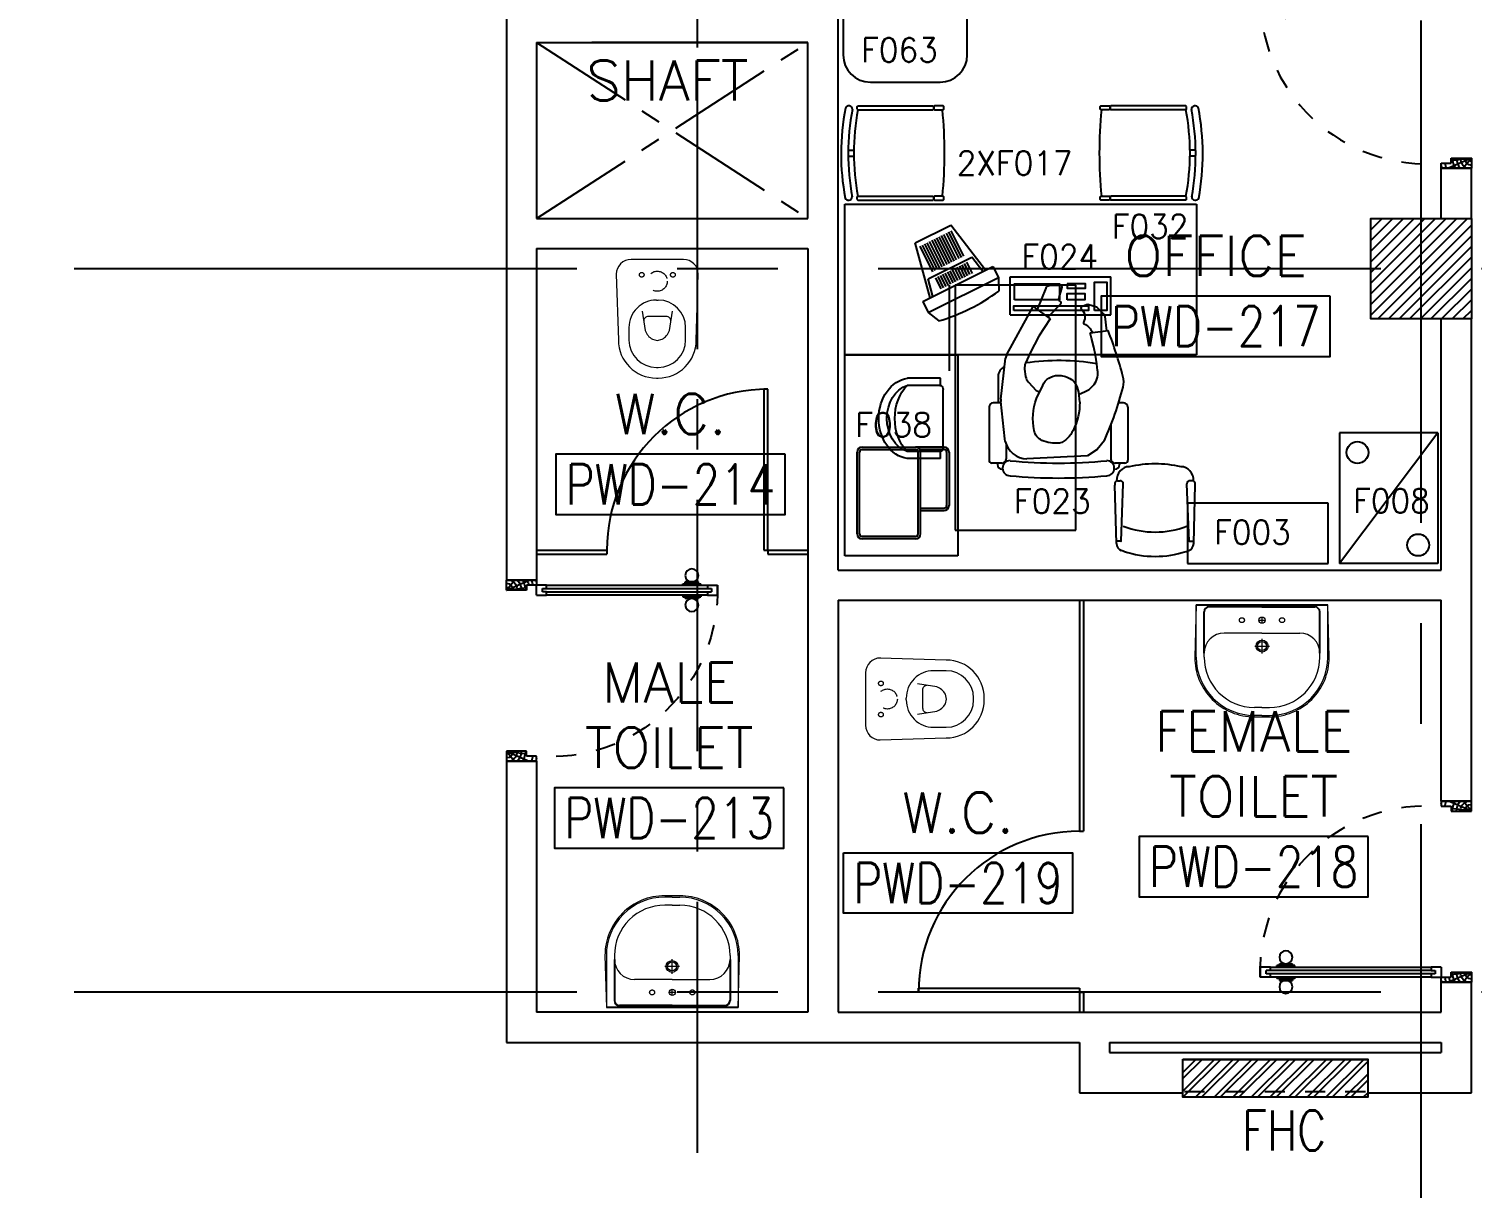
# Model space of a CAD drawing. Extents: x 88852.7 to 88945.7, y 39921.6 to 40001.1.
# Drawn here: x 88910.29 to 88917.46, y 39938.3 to 39944.07 of the extents above; entities that cross this region are included whole.
import ezdxf
from ezdxf.enums import TextEntityAlignment as Align

# ---------------------------------------------------------------- set-up
doc = ezdxf.new("R2010")
doc.units = 0
doc.header["$MEASUREMENT"] = 0
for name, pattern in [('CENTER', [2, 1.25, -0.25, 0.25, -0.25]), ('CENTER2', [1.125, 0.75, -0.125, 0.125, -0.125]), ('CENTERX2', [4, 2.5, -0.5, 0.5, -0.5]), ('DASHED', [0.75, 0.5, -0.25]), ('HIDDEN', [0.375, 0.25, -0.125]), ('HIDDEN2', [0.1875, 0.125, -0.0625])]:
    doc.linetypes.add(name, pattern=pattern)
doc.layers.get('0').update_dxf_attribs({"linetype": 'CONTINUOUS'})
for name, color, linetype in [('A-TEXT', 7, 'CONTINUOUS'), ('AXES', 11, 'CENTERX2'), ('AXES1', 11, 'CENTER'), ('COL', 2, 'CONTINUOUS'), ('DOOR', 7, 'CONTINUOUS'), ('FHC', 4, 'CONTINUOUS'), ('FIX', 3, 'CONTINUOUS'), ('FMCHAIR', 3, 'CONTINUOUS'), ('FMDESK', 4, 'CONTINUOUS'), ('HAT', 8, 'CONTINUOUS'), ('MEDICAL', 4, 'CONTINUOUS'), ('NON-MEDICAL', 4, 'CONTINUOUS'), ('PART', 5, 'CONTINUOUS'), ('RM-BOX', 4, 'CONTINUOUS'), ('RM-NAME', 2, 'CONTINUOUS'), ('RM-NO', 2, 'CONTINUOUS'), ('SHAFT', 4, 'CONTINUOUS'), ('WALL', 4, 'CONTINUOUS')]:
    doc.layers.add(name, color=color, linetype=linetype)
doc.styles.add('ROMANS', font='ROMANS.shx', dxfattribs={"width": 0.6})

# ---------------------------------------------------------------- blocks, each defined once
blk = doc.blocks.new('LAV-003')
at = {"layer": 'FIX', "linetype": 'Continuous', "lineweight": 20}
for p, q in [((-327.5, -285), (-327.5, -25)), ((327.5, -285), (327.5, -25)), ((0, -165), (-187.5, -165)), ((0, -165), (187.5, -165)), ((-287.5, -285), (-287.5, -265)), ((287.5, -285), (287.5, -265)), ((0, -535), (-37.5, -535)), ((0, -535), (37.5, -535)), ((0, -575), (-37.5, -575)), ((0, -575), (37.5, -575))]:
    blk.add_line(p, q, dxfattribs=at)
at = {"layer": 'FIX', "linetype": 'ByBlock'}
blk.add_line((-327.5, -25), (327.5, -25), dxfattribs=at)
at = {"layer": 'FIX', "linetype": 'ByBlock', "ltscale": 0.3}
for p, q in [((-287.5, -265), (-287.5, -60)), ((0, -35), (-262.5, -35)), ((0, -35), (262.5, -35)), ((287.5, -265), (287.5, -60))]:
    blk.add_line(p, q, dxfattribs=at)
at = {"layer": 'FIX', "lineweight": 20}
for p, q in [((-15.6, -100.9), (15.5, -100.9)), ((0, -85.4), (0, -116.5))]:
    blk.add_line(p, q, dxfattribs=at)
at = {"layer": 'FIX', "linetype": 'DASHED', "lineweight": 20, "ltscale": 0.04}
for p, q in [((0, -193.9), (0, -266.1)), ((-35.7, -230.5), (36.6, -230.5))]:
    blk.add_line(p, q, dxfattribs=at)
at = {"layer": 'FIX', "linetype": 'Continuous', "lineweight": 20}
blk.add_lwpolyline([(294.8, -25), (0, -25), (-327.5, -25), (-334.5, -285, 0.414214), (-37.5, -582), (0, -582), (37.5, -582, 0.414214), (334.5, -285), (327.5, -25), (0, -25)], format="xyb", dxfattribs=at)
at = {"layer": 'FIX', "linetype": 'HIDDEN', "lineweight": 20, "ltscale": 0.05}
for centre in [(-100, -100.9), (100, -100.9)]:
    blk.add_circle(centre, 12.4, dxfattribs=at)
at = {"layer": 'FIX', "lineweight": 20}
for centre, radius in [((0, -100.9), 15.5), ((0.5, -230), 29.5), ((0.5, -230), 22.5)]:
    blk.add_circle(centre, radius, dxfattribs=at)
at = {"layer": 'FIX', "linetype": 'ByBlock', "ltscale": 0.3}
for centre, start, end in [((-262.5, -60), 90, 180), ((262.5, -60), 0, 90)]:
    blk.add_arc(centre, 25, start, end, dxfattribs=at)
at = {"layer": 'FIX', "linetype": 'Continuous', "lineweight": 20}
for centre, radius, start, end in [((-187.5, -265), 100, 90, 180), ((187.5, -265), 100, 0, 90), ((-37.5, -285), 290, 180, 270), ((-37.5, -285), 250, 180, 270), ((37.5, -285), 250, 270, 0), ((37.5, -285), 290, 270, 0)]:
    blk.add_arc(centre, radius, start, end, dxfattribs=at)
blk = doc.blocks.new('WC1')
at = {"layer": 'FIX', "lineweight": 20}
for p, q in [((-210, 203.8), (-538, 193.8)), ((-475, 140.8), (-538, 140.8)), ((-394.8, 75.7), (-490.4, 60.1)), ((-137, 0), (-137, 130.8)), ((-727, 4.8), (-727, -4.8)), ((-674, 4.8), (-674, -4.8)), ((-533.7, 24.2), (-539.5, 0)), ((-539.5, 0), (-533.7, -24.2)), ((-339, 4.8), (-339, -4.8)), ((-137, -130.8), (-137, 0)), ((-490.4, -60.1), (-394.8, -75.7)), ((-538, -140.8), (-475, -140.8)), ((-538, -193.8), (-210, -203.8)), ((-213.2, -203.8), (-210, -203.8))]:
    blk.add_line(p, q, dxfattribs=at)
at = {"layer": 'FIX', "linetype": 'Continuous', "lineweight": 20}
blk.add_line((-420.1, -47.3), (-420.4, 44.6), dxfattribs=at)
at = {"layer": 'FIX', "linetype": 'HIDDEN', "lineweight": 20, "ltscale": 0.05}
for centre in [(-213.2, 77.5), (-213.2, -77.5)]:
    blk.add_circle(centre, 11.6, dxfattribs=at)
at = {"layer": 'FIX', "linetype": 'HIDDEN2', "lineweight": 20, "ltscale": 0.3}
blk.add_circle((-245, 0), 49.8, dxfattribs=at)
at = {"layer": 'FIX', "lineweight": 20}
for centre, radius, start, end in [((-538, 4.8), 189, 90, 180), ((-210, 130.8), 73, 360, 90), ((-538, 4.8), 136, 90, 180), ((-475, 4.8), 136, 360, 90), ((-473, -6.9), 68.2, 128.92417, 152.84682), ((-464.4, -17.6), 82, 108.49595, 128.92417), ((-538, -4.8), 189, 180, 270), ((-538, -4.8), 136, 180, 270), ((-473, 6.9), 68.2, 207.15318, 231.07583), ((-464.4, 17.6), 82, 231.07583, 251.50405), ((-475, -4.8), 136, 270, 0), ((-210, -130.8), 73, 270, 0)]:
    blk.add_arc(centre, radius, start, end, dxfattribs=at)
at = {"layer": 'FIX', "linetype": 'Continuous', "lineweight": 20}
for centre, start, end in [((-442.7, 45.5), 357.66621, 91.61215), ((-442.4, -45.6), 268.38785, 2.33379)]:
    blk.add_arc(centre, 22.3, start, end, dxfattribs=at)
blk = doc.blocks.new('RM1')
at = {"layer": 'RM-BOX'}
blk.add_lwpolyline([(569.9, -200), (-569.9, -200), (-569.9, -500), (569.9, -500)], close=True, dxfattribs=at)
at = {"layer": 'RM-NAME', "style": 'ROMANS'}
for tag, p in [('ROOMNAME1', (0, 323.8)), ('ROOMNAME2', (0, 0))]:
    blk.add_attdef(tag, text='', height=200, dxfattribs=at).set_placement(p, align=Align.MIDDLE)
at = {"layer": 'RM-NO', "style": 'ROMANS', "width": 0.8}
blk.add_attdef('ROOMNO', text='', height=200, dxfattribs=at).set_placement((0, -350), align=Align.MIDDLE)
blk = doc.blocks.new('*X562')
at = {"color": 0}
for p, q in [((235128.6, 132668.8), (235609.5, 133149.7)), ((235128.6, 132721.8), (235556.5, 133149.7)), ((235128.6, 132774.8), (235503.4, 133149.7)), ((235128.6, 132827.9), (235450.4, 133149.7)), ((235128.6, 132880.9), (235397.4, 133149.7)), ((235128.6, 132933.9), (235344.3, 133149.7)), ((235128.6, 132987), (235291.3, 133149.7)), ((235128.6, 133040), (235238.3, 133149.7)), ((235128.6, 133093), (235185.2, 133149.7)), ((235162.5, 132649.7), (235628.6, 133115.8)), ((235215.6, 132649.7), (235628.6, 133062.7)), ((235268.6, 132649.7), (235628.6, 133009.7)), ((235321.6, 132649.7), (235628.6, 132956.7)), ((235374.7, 132649.7), (235628.6, 132903.6)), ((235427.7, 132649.7), (235628.6, 132850.6)), ((235480.7, 132649.7), (235628.6, 132797.6)), ((235533.8, 132649.7), (235628.6, 132744.5)), ((235586.8, 132649.7), (235628.6, 132691.5))]:
    blk.add_line(p, q, dxfattribs=at)
blk = doc.blocks.new('COL50')
at = {"layer": 'COL'}
blk.add_lwpolyline([(-250, 250), (-250, -250), (250, -250), (250, 250)], close=True, dxfattribs=at)
blk = doc.blocks.new('CHR2')
for p, q in [((-0.861, 0.48), (-0.229, 0.5)), ((-0.836, 0.425), (-0.836, 0.475)), ((-0.183, 0.469), (-0.183, 0.436)), ((-0.947, 0.386), (-0.937, 0.42)), ((-0.834, 0.423), (-0.215, 0.396)), ((-0.947, -0.386), (-0.937, -0.42)), ((-0.836, -0.425), (-0.836, -0.481)), ((-0.834, -0.423), (-0.215, -0.396)), ((-0.183, -0.469), (-0.183, -0.436)), ((-0.861, -0.48), (-0.223, -0.499))]:
    blk.add_line(p, q)
for centre, radius, start, end in [((-0.857, 0.397), 0.0833, 92.5404, 163.5801), ((-0.219, 0.466), 0.0359, 3.8781, 106.7041), ((-0.184, 0.325), 0.154, 359.6456, 90.3755), ((0.442, 0), 1.442, 164.4748, 195.5252), ((-0.834, 0.425), 0.00208, 180, 267.4596), ((0.516, 0), 1.253, 161.5812, 198.4188), ((-0.214, 0.428), 0.0319, 268.1708, 14.5154), ((-1.747, 0), 1.747, 349.2995, 10.7005), ((-0.857, -0.397), 0.0833, 196.4199, 267.4596), ((-0.834, -0.425), 0.00208, 92.5404, 180), ((-0.214, -0.428), 0.0319, 345.4846, 91.8292), ((-0.184, -0.325), 0.154, 269.6202, 0.3544), ((-0.215, -0.468), 0.0316, 255.3205, 359.2331)]:
    blk.add_arc(centre, radius, start, end)
blk = doc.blocks.new('DOOR90')
at = {"layer": 'DOOR', "linetype": 'ByBlock'}
for p, q in [((0, 0), (-150, 0)), ((-200, -25), (-1000, -25)), ((-200, -42), (-1000, -42)), ((-200, -58), (-1000, -58)), ((-1000, -75), (-200, -75))]:
    blk.add_line(p, q, dxfattribs=at)
at = {"layer": 'DOOR', "color": 0, "linetype": 'ByBlock'}
for p, q in [((-150, 0), (-150, -25)), ((-150, 0), (0, 0)), ((0, -50), (0, 0)), ((-1050, -25), (-1050, -75)), ((-1050, -75), (-1050, -25)), ((-1000, -25), (-1050, -25)), ((-1020, -42), (-1020, -58)), ((-1000, -42), (-1020, -42)), ((-1000, -58), (-1020, -58)), ((-1000, -25), (-1000, -42)), ((-1000, -58), (-1000, -75)), ((-967.6, -25), (-967.6, -17.8)), ((-877.6, -17.8), (-967.6, -17.8)), ((-955, -17.8), (-955, -8.8)), ((-955, -8.8), (-890.2, -8.8)), ((-955, -17.8), (-890.2, -17.8)), ((-890.2, -17.8), (-890.2, -8.8)), ((-877.6, -25), (-877.6, -17.8)), ((-200, -42), (-200, -25)), ((-200, -25), (-150, -25)), ((-180, -42), (-200, -42)), ((-200, -75), (-200, -58)), ((-200, -58), (-180, -58)), ((-180, -58), (-180, -42)), ((-150, -75), (-150, -25)), ((-150, -25), (-100, -25)), ((-100, -25), (-100, -50)), ((-100, -50), (0, -50)), ((-1000, -75), (-1050, -75)), ((-967.6, -75), (-967.6, -82.2)), ((-877.6, -82.2), (-967.6, -82.2)), ((-955, -82.2), (-955, -91.2)), ((-955, -82.2), (-890.2, -82.2)), ((-955, -91.2), (-890.2, -91.2)), ((-890.2, -82.2), (-890.2, -91.2)), ((-877.6, -75), (-877.6, -82.2)), ((-150, -75), (-200, -75)), ((-100, -850), (0, -850)), ((-100, -875), (-100, -850)), ((0, -850), (0, -900)), ((-150, -900), (-150, -875)), ((-150, -875), (-100, -875)), ((0, -900), (-150, -900)), ((-150, -900), (0, -900))]:
    blk.add_line(p, q, dxfattribs=at)
at = {"layer": 'DOOR', "color": 9, "linetype": 'ByBlock'}
for p, q in [((0, -50), (-113.7, 0)), ((0, -50), (-40.1, 0)), ((0, -50), (-100, -36.6)), ((0, -850), (-113.7, -900)), ((0, -850), (-100, -863.4)), ((0, -850), (-40.1, -900))]:
    blk.add_line(p, q, dxfattribs=at)
at = {"layer": 'DOOR', "color": 0, "linetype": 'ByBlock'}
for centre in [(-922.6, 23.5), (-922.6, -123.5)]:
    blk.add_circle(centre, 32.4, dxfattribs=at)
at = {"layer": 'DOOR', "color": 9, "linetype": 'ByBlock'}
for centre, radius, start, end in [((0, -50), 74.4, 137.77643, 180), ((0, -50), 54.4, 113.20738, 180), ((0, -50), 154.4, 161.10529, 166.28577), ((0, -50), 134.4, 158.15985, 169.28002), ((0, -50), 114.4, 154.08384, 167.37743), ((0, -50), 94.4, 148.01819, 180), ((0, -50), 34.4, 90, 180), ((0, -50), 14.4, 90, 180), ((0, -850), 94.4, 180, 211.98181), ((0, -850), 74.4, 180, 222.22357), ((0, -850), 54.4, 180, 246.79262), ((0, -850), 34.4, 180, 270), ((0, -850), 14.4, 180, 270), ((0, -850), 154.4, 193.71423, 198.89471), ((0, -850), 134.4, 190.71998, 201.84015)]:
    blk.add_arc(centre, radius, start, end, dxfattribs=at)
at = {"layer": 'DOOR', "linetype": 'HIDDEN', "ltscale": 0.5}
blk.add_arc((-222.2, -50), 828.2, 178.27012, 275.00304, dxfattribs=at)
blk = doc.blocks.new('CHR3')
for p, q in [((-0.039, 0.5), (-0.558, 0.5)), ((-0.05, 0.412), (-0.558, 0.412)), ((-0.039, 0.5), (-0.039, 0.412)), ((0, 0.362), (0, -0.362)), ((-0.05, -0.412), (-0.558, -0.412)), ((-0.039, -0.5), (-0.553, -0.5)), ((-0.039, -0.411), (-0.039, -0.5))]:
    blk.add_line(p, q)
for centre, radius, start, end in [((-0.497, 0), 0.503, 97.0495, 263.5769), ((-0.446, 0), 0.427, 105.249, 254.751), ((-0.212, 0), 0.538, 130.0756, 229.9244), ((-0.05, 0.362), 0.05, 0, 90), ((-0.05, -0.362), 0.05, 270, 0)]:
    blk.add_arc(centre, radius, start, end)
blk = doc.blocks.new('DESK-O')
for p, q in [((0, 0), (1, 0)), ((0, -1), (0, 0)), ((1, 0), (1, -1)), ((1, -1), (0, -1)), ((1, -1.05), (0.65, -1.05))]:
    blk.add_line(p, q)

msp = doc.modelspace()

# ---------------------------------------------------------------- hatches: boundary and pattern name
at = {"layer": 'FHC', "linetype": 'ByBlock', "ltscale": 0.3}
h = msp.add_hatch(dxfattribs=at)
h.set_pattern_fill('ANSI32', color=11, scale=0.175, style=0)
h.set_pattern_definition([(45, (88683.829076, 39907.705885), (-0.046403883, 0.046403883), []), (45, (88683.86001, 39907.705885), (-0.046403883, 0.046403883), [])])
h.paths.add_polyline_path([(88916.9453, 39938.7569), (88916.9453, 39938.9469), (88916.0253, 39938.9469), (88916.0253, 39938.7569)])
h.paths.add_polyline_path([(88915.8126, 39938.3358), (88915.8126, 39938.7566), (88916.0751, 39938.7566), (88916.0751, 39938.3358)], flags=9)

# ---------------------------------------------------------------- linework, layer by layer
at = {"layer": 'AXES'}
for p, q in [((88917.2103, 39921.6153), (88917.2103, 40000.4279)), ((88945.0103, 39942.8796), (88876.9703, 39942.8796)), ((88945.0103, 39939.2796), (88876.9703, 39939.2796))]:
    msp.add_line(p, q, dxfattribs=at)
at = {"layer": 'AXES1'}
msp.add_line((88913.6103, 39928.4796), (88913.6103, 39987.2996), dxfattribs=at)
msp.add_line((88913.6103, 39928.4796), (88913.6103, 39987.2996), dxfattribs=at)
at = {"layer": 'FHC', "linetype": 'ByBlock', "ltscale": 0.3}
msp.add_lwpolyline([(88916.0253, 39938.9469), (88916.9453, 39938.9469), (88916.9453, 39938.7569), (88916.0253, 39938.7569)], close=True, dxfattribs=at)
at = {"layer": 'MEDICAL'}
for p, q in [((88914.6937, 39943.0087), (88914.8708, 39943.0966)), ((88915.0433, 39942.8714), (88914.8708, 39943.0966)), ((88914.8712, 39943.0682), (88914.9341, 39942.9415)), ((88914.7689, 39942.7352), (88914.6937, 39943.0087)), ((88914.7281, 39942.9972), (88914.791, 39942.8705)), ((88914.74, 39943.0031), (88914.803, 39942.8764)), ((88914.752, 39943.009), (88914.8149, 39942.8823)), ((88914.7639, 39943.0149), (88914.8268, 39942.8882)), ((88914.7758, 39943.0209), (88914.8387, 39942.8941)), ((88914.7877, 39943.0268), (88914.8506, 39942.9001)), ((88914.7996, 39943.0327), (88914.8626, 39942.906)), ((88914.8116, 39943.0386), (88914.8745, 39942.9119)), ((88914.8235, 39943.0445), (88914.8864, 39942.9178)), ((88914.8354, 39943.0505), (88914.8983, 39942.9237)), ((88914.8473, 39943.0564), (88914.9102, 39942.9297)), ((88914.8592, 39943.0623), (88914.9222, 39942.9356)), ((88914.7162, 39942.9913), (88914.7791, 39942.8645)), ((88914.7581, 39942.8293), (88914.9748, 39942.9369)), ((88915.03, 39942.8648), (88914.9748, 39942.9369)), ((88914.7315, 39942.7166), (88915.0806, 39942.89)), ((88914.8419, 39942.8579), (88914.8693, 39942.8027)), ((88914.8538, 39942.8638), (88914.8812, 39942.8086)), ((88914.8657, 39942.8697), (88914.8931, 39942.8145)), ((88914.8776, 39942.8757), (88914.905, 39942.8204)), ((88914.8895, 39942.8816), (88914.917, 39942.8263)), ((88914.9015, 39942.8875), (88914.9289, 39942.8323)), ((88914.9134, 39942.8934), (88914.9408, 39942.8382)), ((88914.9253, 39942.8993), (88914.9527, 39942.8441)), ((88914.9372, 39942.9053), (88914.9646, 39942.85)), ((88914.9491, 39942.9112), (88914.9766, 39942.8559)), ((88915.0806, 39942.89), (88915.1079, 39942.8351)), ((88914.7821, 39942.7417), (88914.7581, 39942.8293)), ((88914.7587, 39942.6617), (88915.1079, 39942.8351)), ((88914.7942, 39942.8342), (88914.8216, 39942.779)), ((88914.8061, 39942.8401), (88914.8335, 39942.7849)), ((88914.818, 39942.8461), (88914.8454, 39942.7908)), ((88914.8299, 39942.852), (88914.8574, 39942.7967)), ((88915.1079, 39942.8351), (88915.1102, 39942.7678)), ((88915.1662, 39942.8386), (88915.6674, 39942.8386)), ((88915.1662, 39942.6493), (88915.1662, 39942.8386)), ((88915.6674, 39942.6493), (88915.6674, 39942.8386)), ((88914.7315, 39942.7166), (88914.7587, 39942.6617)), ((88914.7587, 39942.6617), (88914.811, 39942.6193)), ((88915.1662, 39942.6493), (88915.6674, 39942.6493))]:
    msp.add_line(p, q, dxfattribs=at)
for points in [[(88915.188, 39942.7251), (88915.188, 39942.8047), (88915.4119, 39942.8047), (88915.4119, 39942.7251)], [(88915.4498, 39942.8047), (88915.4498, 39942.782), (88915.5409, 39942.782), (88915.5409, 39942.8047)], [(88915.5864, 39942.672), (88915.5864, 39942.8123), (88915.6472, 39942.8123), (88915.6472, 39942.672)], [(88915.4498, 39942.7251), (88915.4498, 39942.7554), (88915.5371, 39942.7554), (88915.5371, 39942.7251)], [(88915.1842, 39942.672), (88915.1842, 39942.6948), (88915.5561, 39942.6948), (88915.5561, 39942.672)]]:
    msp.add_lwpolyline(points, close=True, dxfattribs=at)
msp.add_arc((88914.5349, 39943.5509), 0.9716, 286.50817, 306.30342, dxfattribs=at)
at = {"layer": 'NON-MEDICAL'}
for p, q in [((88914.3355, 39944.2894), (88914.3355, 39943.9429)), ((88914.9527, 39943.9429), (88914.9527, 39944.2894)), ((88914.4709, 39943.8076), (88914.8173, 39943.8076)), ((88914.4058, 39943.6869), (88914.4091, 39943.6901)), ((88914.4058, 39943.6734), (88914.4058, 39943.6869)), ((88914.4058, 39943.6734), (88914.4091, 39943.6701)), ((88914.4091, 39943.6901), (88914.7826, 39943.6901)), ((88914.4091, 39943.6701), (88914.7826, 39943.6701)), ((88914.7826, 39943.6901), (88914.7858, 39943.6869)), ((88914.7858, 39943.6734), (88914.7826, 39943.6701)), ((88914.7858, 39943.6734), (88914.7858, 39943.6869)), ((88915.6669, 39943.6901), (88915.6637, 39943.6869)), ((88915.6637, 39943.6734), (88915.6637, 39943.6869)), ((88915.6637, 39943.6734), (88915.6669, 39943.6701)), ((88916.0404, 39943.6901), (88915.6669, 39943.6901)), ((88916.0404, 39943.6701), (88915.6669, 39943.6701)), ((88916.0437, 39943.6869), (88916.0404, 39943.6901)), ((88916.0437, 39943.6734), (88916.0404, 39943.6701)), ((88916.0437, 39943.6734), (88916.0437, 39943.6869)), ((88914.3606, 39943.4699), (88914.3887, 39943.47)), ((88914.3606, 39943.4394), (88914.3887, 39943.4395)), ((88916.0889, 39943.4699), (88916.0608, 39943.47)), ((88916.0889, 39943.4394), (88916.0608, 39943.4395)), ((88914.4058, 39943.2369), (88914.4091, 39943.2401)), ((88914.4058, 39943.2234), (88914.4058, 39943.2369)), ((88914.4058, 39943.2234), (88914.4091, 39943.2201)), ((88914.4091, 39943.2401), (88914.7826, 39943.2401)), ((88914.4091, 39943.2201), (88914.7826, 39943.2201)), ((88914.7826, 39943.2401), (88914.7858, 39943.2369)), ((88914.7858, 39943.2234), (88914.7826, 39943.2201)), ((88914.7858, 39943.2234), (88914.7858, 39943.2369)), ((88915.6669, 39943.2401), (88915.6637, 39943.2369)), ((88915.6637, 39943.2234), (88915.6637, 39943.2369)), ((88915.6637, 39943.2234), (88915.6669, 39943.2201)), ((88916.0404, 39943.2401), (88915.6669, 39943.2401)), ((88916.0404, 39943.2201), (88915.6669, 39943.2201)), ((88916.0437, 39943.2369), (88916.0404, 39943.2401)), ((88916.0437, 39943.2234), (88916.0404, 39943.2201)), ((88916.0437, 39943.2234), (88916.0437, 39943.2369)), ((88914.3434, 39943.2005), (88916.0934, 39943.2005)), ((88914.3434, 39942.4505), (88914.3434, 39943.2005)), ((88914.3434, 39942.4505), (88914.3434, 39943.2005)), ((88916.0934, 39943.2005), (88916.0934, 39942.4505)), ((88915.15, 39942.4532), (88915.2809, 39942.6908)), ((88915.2809, 39942.6908), (88915.3652, 39942.6294)), ((88915.3652, 39942.6294), (88915.3084, 39942.5443)), ((88915.5645, 39942.5597), (88915.6539, 39942.5716)), ((88915.3084, 39942.5443), (88915.2661, 39942.4616)), ((88915.5714, 39942.5334), (88915.5645, 39942.5597)), ((88915.5828, 39942.4889), (88915.5714, 39942.5334)), ((88916.0934, 39942.4505), (88914.3434, 39942.4505)), ((88914.3434, 39942.4505), (88914.9059, 39942.4505)), ((88914.3434, 39941.4505), (88914.3434, 39942.4505)), ((88914.9059, 39942.4505), (88914.9059, 39941.4505)), ((88915.1204, 39942.2306), (88915.1438, 39942.4336)), ((88915.2661, 39942.4616), (88915.2425, 39942.4096)), ((88915.5905, 39942.4498), (88915.5828, 39942.4889)), ((88915.5973, 39942.4061), (88915.5905, 39942.4498)), ((88915.2382, 39942.3804), (88915.2433, 39942.3432)), ((88915.6012, 39942.3723), (88915.5973, 39942.4061)), ((88915.6015, 39942.3699), (88915.6012, 39942.3723)), ((88915.1057, 39942.3425), (88915.1057, 39942.2122)), ((88915.2569, 39942.3144), (88915.295, 39942.273)), ((88915.5386, 39942.2684), (88915.5593, 39942.2791)), ((88915.5593, 39942.2791), (88915.5762, 39942.2952)), ((88915.121, 39942.2122), (88915.0824, 39942.2122)), ((88915.1395, 39942.0323), (88915.1203, 39942.219)), ((88915.295, 39942.273), (88915.3127, 39942.2672)), ((88915.5067, 39942.254), (88915.5386, 39942.2684)), ((88915.7306, 39942.2122), (88915.7056, 39942.2122)), ((88915.0612, 39942.1909), (88915.0612, 39941.9268)), ((88915.7518, 39942.1909), (88915.7518, 39941.9268)), ((88915.6668, 39942.1011), (88915.6668, 39941.9335)), ((88917.2935, 39942.0628), (88916.8035, 39941.4128)), ((88917.2935, 39942.0628), (88916.8035, 39942.0628)), ((88916.8035, 39942.0628), (88916.8035, 39941.4128)), ((88917.2935, 39942.0628), (88917.2935, 39941.4128)), ((88914.4297, 39941.9921), (88914.6959, 39941.9921)), ((88914.4297, 39941.9921), (88914.6959, 39941.9921)), ((88914.8372, 39941.9921), (88914.6959, 39941.9921)), ((88914.8372, 39941.9921), (88914.6959, 39941.9921)), ((88915.141, 39942.0203), (88915.1395, 39942.0323)), ((88915.1462, 39942.0051), (88915.1462, 39941.9335)), ((88915.6349, 39942.025), (88915.5988, 39941.9791)), ((88914.4047, 39941.5596), (88914.4047, 39941.9671)), ((88914.4047, 39941.5596), (88914.4047, 39941.9671)), ((88914.4172, 39941.5596), (88914.4172, 39941.9671)), ((88914.4172, 39941.5596), (88914.4172, 39941.9671)), ((88914.4297, 39941.9796), (88914.6959, 39941.9796)), ((88914.4297, 39941.9796), (88914.6959, 39941.9796)), ((88914.7084, 39941.5596), (88914.7084, 39941.9671)), ((88914.7084, 39941.5596), (88914.7084, 39941.9671)), ((88914.8372, 39941.9796), (88914.7176, 39941.9796)), ((88914.8372, 39941.9796), (88914.7176, 39941.9796)), ((88914.7209, 39941.5596), (88914.7209, 39941.9671)), ((88914.7209, 39941.5596), (88914.7209, 39941.9671)), ((88914.8497, 39941.9671), (88914.8497, 39941.7008)), ((88914.8497, 39941.9671), (88914.8497, 39941.7008)), ((88914.8622, 39941.9671), (88914.8622, 39941.7008)), ((88914.8622, 39941.9671), (88914.8622, 39941.7008)), ((88915.5512, 39941.9492), (88915.2492, 39941.9328)), ((88915.5988, 39941.9791), (88915.5512, 39941.9492)), ((88915.125, 39941.9123), (88915.0757, 39941.9123)), ((88915.1037, 39941.9123), (88915.1037, 39941.9045)), ((88915.1291, 39941.8827), (88915.1255, 39941.8827)), ((88915.6875, 39941.8827), (88915.6839, 39941.8827)), ((88915.7373, 39941.9123), (88915.6879, 39941.9123)), ((88915.7093, 39941.9123), (88915.7093, 39941.9045)), ((88916.748, 39941.7124), (88916.048, 39941.7124)), ((88916.048, 39941.7124), (88916.048, 39941.4124)), ((88916.748, 39941.4124), (88916.748, 39941.7124)), ((88914.7209, 39941.6883), (88914.8372, 39941.6883)), ((88914.7209, 39941.6883), (88914.8372, 39941.6883)), ((88914.7209, 39941.6758), (88914.8372, 39941.6758)), ((88914.7209, 39941.6758), (88914.8372, 39941.6758)), ((88914.6959, 39941.5471), (88914.4297, 39941.5471)), ((88914.6959, 39941.5471), (88914.4297, 39941.5471)), ((88914.6959, 39941.5346), (88914.4297, 39941.5346)), ((88914.6959, 39941.5346), (88914.4297, 39941.5346)), ((88914.9059, 39941.4505), (88914.3434, 39941.4505)), ((88916.048, 39941.4124), (88916.748, 39941.4124)), ((88917.2935, 39941.4128), (88916.8035, 39941.4128))]:
    msp.add_line(p, q, dxfattribs=at)
for points in [[(88914.7891, 39943.6701), (88914.8326, 39943.6701), (88914.8358, 39943.6734), (88914.8358, 39943.6869), (88914.8326, 39943.6901), (88914.7891, 39943.6901), (88914.7858, 39943.6869), (88914.7858, 39943.6734)], [(88915.6604, 39943.6701), (88915.6169, 39943.6701), (88915.6137, 39943.6734), (88915.6137, 39943.6869), (88915.6169, 39943.6901), (88915.6604, 39943.6901), (88915.6637, 39943.6869), (88915.6637, 39943.6734)], [(88914.7891, 39943.2201), (88914.8326, 39943.2201), (88914.8358, 39943.2234), (88914.8358, 39943.2369), (88914.8326, 39943.2401), (88914.7891, 39943.2401), (88914.7858, 39943.2369), (88914.7858, 39943.2234)], [(88915.6604, 39943.2201), (88915.6169, 39943.2201), (88915.6137, 39943.2234), (88915.6137, 39943.2369), (88915.6169, 39943.2401), (88915.6604, 39943.2401), (88915.6637, 39943.2369), (88915.6637, 39943.2234)]]:
    msp.add_lwpolyline(points, close=True, dxfattribs=at)
for points in [[(88915.3529, 39942.6388), (88915.4183, 39942.7054, 0.445833), (88915.4178, 39942.7145), (88915.416, 39942.7159, -0.30427), (88915.4097, 39942.7354), (88915.4248, 39942.7878, 0.509983), (88915.4187, 39942.7956), (88915.3604, 39942.7935, 0.292523), (88915.3441, 39942.7823), (88915.3, 39942.6772)], [(88915.6467, 39942.5708), (88915.6381, 39942.642, 0.166504), (88915.6336, 39942.6513), (88915.6017, 39942.6835, 0.116666), (88915.5955, 39942.6873), (88915.5576, 39942.7001, 0.181583), (88915.5464, 39942.6998), (88915.5207, 39942.6891, 0.566275), (88915.5193, 39942.6801, -0.372711), (88915.5308, 39942.6126, 0.458371), (88915.5333, 39942.605, -0.210622), (88915.575, 39942.5611)], [(88915.512, 39942.2161, -0.128062), (88915.4789, 39942.0751, -0.215717), (88915.4113, 39942.0107), (88915.3784, 39942.0115), (88915.3554, 39942.0153), (88915.3239, 39942.0253, -0.242433), (88915.2849, 39942.0744, -0.136513), (88915.2973, 39942.2332), (88915.3282, 39942.2991, -0.297129), (88915.4036, 39942.3483, -0.138986), (88915.4635, 39942.3327, -0.105167), (88915.4893, 39942.3098), (88915.5001, 39942.2891), (88915.5054, 39942.2645), (88915.5115, 39942.2162)]]:
    msp.add_lwpolyline(points, format="xyb", dxfattribs=at)
for centre in [(88916.8936, 39941.965), (88917.1957, 39941.5046)]:
    msp.add_circle(centre, 0.0545, dxfattribs=at)
for centre, radius, start, end in [((88914.4709, 39943.9429), 0.1353, 180, 270), ((88914.8173, 39943.9429), 0.1353, 270, 0), ((88915.5386, 39943.4504), 1.2133, 169.15201, 190.42289), ((88914.3636, 39943.672), 0.018, 359.44312, 157.64656), ((88915.5386, 39943.4504), 1.178, 169.17075, 190.4161), ((88915.5325, 39943.4551), 1.1438, 169.16569, 190.83431), ((88912.6483, 39943.4551), 2.1916, 354.36999, 5.63001), ((88917.8012, 39943.4551), 2.1916, 174.36999, 185.63001), ((88914.917, 39943.4551), 1.1438, 349.16569, 10.83431), ((88916.0859, 39943.672), 0.018, 22.35344, 180.55688), ((88914.9109, 39943.4504), 1.178, 349.5839, 10.82925), ((88914.9109, 39943.4504), 1.2133, 349.57711, 10.84799), ((88914.3619, 39943.2378), 0.018, 202.35344, 0.55688), ((88916.0876, 39943.2378), 0.018, 179.44312, 337.64656), ((88913.4678, 39941.741), 2.3386, 14.943, 20.80249), ((88915.1965, 39942.4275), 0.0531, 151.15891, 173.43344), ((88915.4065, 39941.286), 1.1363, 80.33141, 98.27601), ((88915.158, 39942.3425), 0.0523, 111.40875, 180), ((88915.2909, 39942.3876), 0.0531, 155.5623, 187.75503), ((88915.5176, 39942.3567), 0.085, 313.62382, 8.92866), ((88915.2959, 39942.3504), 0.0531, 187.75503, 222.61873), ((88914.1556, 39942.6909), 1.6223, 335.76561, 345.70768), ((88915.6247, 39942.3167), 0.1063, 345.70768, 14.943), ((88915.0824, 39942.1909), 0.0213, 90, 180), ((88915.1732, 39942.2245), 0.0531, 173.43344, 185.86997), ((88915.7306, 39942.1909), 0.0213, 0, 90), ((88914.4297, 39941.9671), 0.025, 90, 180), ((88914.4297, 39941.9671), 0.025, 90, 180), ((88914.6959, 39941.9671), 0.025, 0, 90), ((88914.6959, 39941.9671), 0.025, 0, 90), ((88914.8372, 39941.9671), 0.025, 0, 90), ((88914.8372, 39941.9671), 0.025, 0, 90), ((88915.2547, 39942.0502), 0.1176, 194.70655, 267.32506), ((88914.4297, 39941.9671), 0.0125, 90, 180), ((88914.4297, 39941.9671), 0.0125, 90, 180), ((88914.6959, 39941.9671), 0.0125, 0, 90), ((88914.6959, 39941.9671), 0.0125, 0, 90), ((88914.8372, 39941.9671), 0.0125, 0, 90), ((88914.8372, 39941.9671), 0.0125, 0, 90), ((88915.0757, 39941.9268), 0.0145, 180, 270), ((88915.125, 39941.9335), 0.0211, 270, 0), ((88915.1662, 39941.887), 0.0374, 90, 270), ((88915.4065, 39944.3215), 2.4092, 264.2765, 275.7235), ((88915.6468, 39941.887), 0.0374, 270, 90), ((88915.6879, 39941.9335), 0.0211, 180, 270), ((88915.7373, 39941.9268), 0.0145, 270, 0), ((88915.1255, 39941.9045), 0.0218, 180, 270), ((88915.4065, 39944.3212), 2.4833, 264.44787, 275.55213), ((88915.6875, 39941.9045), 0.0218, 270, 0), ((88914.8372, 39941.7008), 0.0125, 270, 0), ((88914.8372, 39941.7008), 0.0125, 270, 0), ((88914.8372, 39941.7008), 0.025, 270, 0), ((88914.8372, 39941.7008), 0.025, 270, 0), ((88914.4297, 39941.5596), 0.025, 180, 270), ((88914.4297, 39941.5596), 0.025, 180, 270), ((88914.4297, 39941.5596), 0.0125, 180, 270), ((88914.4297, 39941.5596), 0.0125, 180, 270), ((88914.6959, 39941.5596), 0.025, 270, 0), ((88914.6959, 39941.5596), 0.025, 270, 0), ((88914.6959, 39941.5596), 0.0125, 270, 0), ((88914.6959, 39941.5596), 0.0125, 270, 0)]:
    msp.add_arc(centre, radius, start, end, dxfattribs=at)
at = {"layer": 'PART', "linetype": 'ByBlock'}
for p, q in [((88913.9603, 39942.2796), (88913.9403, 39942.2796)), ((88913.9403, 39942.2796), (88913.9403, 39941.4796)), ((88913.9603, 39941.4796), (88913.9603, 39942.2796)), ((88912.8103, 39941.4796), (88913.1603, 39941.4796)), ((88912.8103, 39941.4596), (88913.1603, 39941.4596)), ((88913.1603, 39941.4796), (88913.1603, 39941.4596)), ((88913.9403, 39941.4796), (88913.9603, 39941.4796)), ((88913.9603, 39941.4796), (88913.9603, 39941.4596)), ((88913.9603, 39941.4796), (88914.1603, 39941.4796)), ((88913.9603, 39941.4596), (88914.1603, 39941.4596)), ((88915.5103, 39941.2296), (88915.5103, 39940.0804)), ((88915.5303, 39941.2296), (88915.5303, 39940.0804)), ((88915.5103, 39940.0804), (88915.5303, 39940.0804)), ((88914.7103, 39939.2804), (88914.7103, 39939.3004)), ((88914.7103, 39939.3004), (88915.5103, 39939.3004)), ((88915.5103, 39939.2804), (88914.7103, 39939.2804)), ((88915.5103, 39939.3004), (88915.5103, 39939.2804)), ((88915.5103, 39939.2804), (88915.5303, 39939.2804)), ((88915.5103, 39939.2804), (88915.5103, 39939.1796)), ((88915.5303, 39939.2804), (88915.5303, 39939.1796))]:
    msp.add_line(p, q, dxfattribs=at)
for centre in [(88913.9603, 39941.4796), (88915.5103, 39939.2804)]:
    msp.add_arc(centre, 0.8, 90, 180, dxfattribs=at)
at = {"layer": 'WALL'}
for p, q in [((88914.3103, 39941.3796), (88914.3103, 39944.3796)), ((88912.6603, 39944.3046), (88912.6603, 39941.3296)), ((88912.8103, 39944.0046), (88914.1603, 39944.0046)), ((88912.8103, 39944.0046), (88912.8103, 39943.1296)), ((88914.1603, 39944.0046), (88913.0853, 39944.0046)), ((88914.1603, 39943.1296), (88914.1603, 39944.0046)), ((88917.3103, 39943.1296), (88917.3103, 39943.3796)), ((88917.3103, 39943.3796), (88917.4603, 39943.3796)), ((88917.4603, 39943.1296), (88917.4603, 39943.3796)), ((88912.8103, 39943.1296), (88914.1603, 39943.1296)), ((88912.8103, 39942.9796), (88914.1603, 39942.9796)), ((88912.8103, 39942.9796), (88912.8103, 39941.3296)), ((88914.1603, 39942.9796), (88914.1603, 39939.1796)), ((88917.3103, 39941.3796), (88917.3103, 39942.6296)), ((88917.4603, 39940.2296), (88917.4603, 39942.6296)), ((88914.3103, 39941.3796), (88917.3103, 39941.3796)), ((88912.8103, 39941.3296), (88912.6603, 39941.3296)), ((88914.3103, 39941.2296), (88914.3103, 39939.1796)), ((88914.3103, 39941.2296), (88917.3103, 39941.2296)), ((88917.3103, 39940.2296), (88917.3103, 39941.2296)), ((88912.8103, 39940.4296), (88912.6603, 39940.4296)), ((88912.6603, 39940.4296), (88912.6603, 39939.0296)), ((88912.8103, 39940.4296), (88912.8103, 39939.1796)), ((88917.3103, 39940.2296), (88917.4603, 39940.2296)), ((88917.3103, 39939.1796), (88917.3103, 39939.3296)), ((88917.3103, 39939.3296), (88917.4603, 39939.3296)), ((88917.4603, 39938.7796), (88917.4603, 39939.3296)), ((88914.1603, 39939.1796), (88912.8103, 39939.1796)), ((88914.3103, 39939.1796), (88917.3103, 39939.1796)), ((88912.6603, 39939.0296), (88915.5103, 39939.0296)), ((88915.5103, 39939.0296), (88915.5103, 39938.7796)), ((88915.6603, 39939.0296), (88915.6603, 39938.9796)), ((88915.6603, 39939.0296), (88917.3103, 39939.0296)), ((88915.6603, 39938.9796), (88917.3103, 39938.9796)), ((88917.3103, 39939.0296), (88917.3103, 39938.9796)), ((88916.0254, 39938.7796), (88916.0253, 39938.9446)), ((88916.0253, 39938.9446), (88916.9453, 39938.9446)), ((88916.9453, 39938.9446), (88916.9453, 39938.7796)), ((88915.5103, 39938.7796), (88916.0254, 39938.7796)), ((88916.9453, 39938.7796), (88917.4603, 39938.7796))]:
    msp.add_line(p, q, dxfattribs=at)
at = {"layer": 'WALL', "color": 97, "linetype": 'CENTER2', "ltscale": 0.7}
for p, q in [((88912.8103, 39943.1296), (88914.1603, 39944.0046)), ((88912.8103, 39944.0046), (88914.1603, 39943.1296))]:
    msp.add_line(p, q, dxfattribs=at)
at = {"layer": 'WALL', "color": 250, "linetype": 'HIDDEN', "ltscale": 0.25}
msp.add_line((88916.0332, 39938.7862), (88916.9395, 39938.7862), dxfattribs=at)
at = {"layer": 'WALL', "linetype": 'ByBlock', "ltscale": 0.3}
msp.add_lwpolyline([(88916.9603, 39943.1296), (88917.4603, 39943.1296), (88917.4603, 39942.6296), (88916.9603, 39942.6296)], close=True, dxfattribs=at)

# ---------------------------------------------------------------- block references
at = {"layer": 'COL', "xscale": -0.001000000003841706, "yscale": 0.000999999996565748, "zscale": 0.001}
msp.add_blockref('COL50', (88917.2103, 39942.8796), dxfattribs=at)
at = {"layer": 'DOOR', "color": 0, "linetype": 'ByBlock', "yscale": 0.000999999996565748, "zscale": 0.001}
for p, xscale in [((88917.4603, 39944.2796), 0.001000000003841706), ((88912.6603, 39941.3296), -0.001000000003841706)]:
    msp.add_blockref('DOOR90', p, dxfattribs=dict(at, xscale=xscale))
at = {"layer": 'DOOR', "color": 0, "linetype": 'ByBlock', "xscale": -0.001000000003841706, "yscale": 0.000999999996565748, "zscale": 0.001, "rotation": 180}
msp.add_blockref('DOOR90', (88917.4603, 39939.3296), dxfattribs=at)
at = {"layer": 'FIX', "yscale": 0.000999999996565748, "zscale": 0.001}
for p, xscale, rotation in [((88913.4111, 39943.0623), 0.000999999996565748, 90), ((88914.3103, 39940.7384), 0.001000000003841706, 180)]:
    msp.add_blockref('WC1', p, dxfattribs=dict(at, xscale=xscale, rotation=rotation))
at = {"layer": 'FIX', "color": 6, "linetype": 'ByBlock', "ltscale": 0.3, "xscale": 0.001000000003841706, "yscale": 0.000999999996565748, "zscale": 0.001, "rotation": 180}
msp.add_blockref('LAV-003', (88913.4853, 39939.1776), dxfattribs=at)
at = {"layer": 'FMCHAIR', "yscale": 0.4000000000014552}
for name, p, xscale, zscale, rotation in [('CHR3', (88914.8325, 39942.1343), -0.3200000000069849, 0.36, 180), ('CHR2', (88915.8871, 39941.9081), 0.4599999999991269, 0.34, 90)]:
    msp.add_blockref(name, p, dxfattribs=dict(at, xscale=xscale, zscale=zscale, rotation=rotation))
at = {"layer": 'FMDESK', "xscale": -1.220000000001164, "yscale": 0.5999999999985448, "zscale": 0.58, "rotation": 270}
msp.add_blockref('DESK-O', (88915.4925, 39941.578), dxfattribs=at)
at = {"layer": 'HAT', "xscale": 0.001000000003841706, "yscale": 0.000999999996565748, "zscale": 0.001}
msp.add_blockref('*X562', (88681.8317, 39809.9798), dxfattribs=at)
at = {"layer": 'NON-MEDICAL', "color": 6, "linetype": 'ByBlock', "ltscale": 0.3, "xscale": 0.001000000003841706, "yscale": 0.000999999996565748, "zscale": 0.001}
msp.add_blockref('LAV-003', (88916.4187, 39941.2316), dxfattribs=at)
at = {"layer": 'NON-MEDICAL', "color": 6, "linetype": 'ByBlock', "ltscale": 0.3, "xscale": 0.001000000003841706, "yscale": 0.000999999996565748, "zscale": 0.001, "rotation": 180}
msp.add_blockref('LAV-003', (88913.4853, 39939.1776), dxfattribs=at)
at = {"layer": 'RM-NAME', "xscale": 0.001000000003841706, "yscale": 0.000999999996565748, "zscale": 0.001}
for p, values in [((88916.1886, 39942.9434), {'ROOMNO': 'PWD-217', 'ROOMNAME2': 'OFFICE'}), ((88913.4767, 39942.1568), {'ROOMNO': 'PWD-214', 'ROOMNAME2': 'W.C.'}), ((88913.4701, 39940.4964), {'ROOMNO': 'PWD-213', 'ROOMNAME2': 'TOILET', 'ROOMNAME1': 'MALE'}), ((88916.3773, 39940.254), {'ROOMNO': 'PWD-218', 'ROOMNAME2': 'TOILET', 'ROOMNAME1': 'FEMALE'})]:
    msp.add_blockref('RM1', p, dxfattribs=at).add_auto_attribs(values)
at = {"layer": 'RM-NAME'}
ref = msp.add_blockref('RM1', (88914.9067, 39940.1726), dxfattribs=dict(at, xscale=-0.001000000003841706, yscale=0.000999999996565748, zscale=0.001))
ref.add_attrib('ROOMNO', 'PWD-219', dxfattribs={"layer": 'RM-NO', "height": 0.2, "style": 'ROMANS', "width": 0.8}).set_placement((88914.9067, 39939.8226), align=Align.MIDDLE)
ref.add_attrib('ROOMNAME2', 'W.C.', dxfattribs={"height": 0.2, "style": 'ROMANS'}).set_placement((88914.9067, 39940.1726), align=Align.MIDDLE)

# ---------------------------------------------------------------- texts
at = {"layer": 'A-TEXT', "color": 7, "ltscale": 400, "style": 'ROMANS', "width": 0.95}
for s, p in [('F063', (88914.4252, 39943.9079)), ('2XF017', (88914.9002, 39943.345)), ('F032', (88915.6716, 39943.03)), ('F024', (88915.2227, 39942.8793)), ('F038', (88914.3962, 39942.0431)), ('F023', (88915.1855, 39941.6626)), ('F008', (88916.8724, 39941.6644)), ('F003', (88916.1808, 39941.5085))]:
    msp.add_text(s, height=0.12, dxfattribs=at).set_placement(p)
at = {"layer": 'RM-NAME', "style": 'ROMANS'}
msp.add_text('SHAFT', height=0.2, dxfattribs=at).set_placement((88913.4614, 39943.8162), align=Align.MIDDLE)
at = {"layer": 'SHAFT', "style": 'ROMANS', "width": 0.8}
msp.add_text('FHC', height=0.2, dxfattribs=at).set_placement((88916.3196, 39938.4915))

doc.saveas('drawing.dxf')
